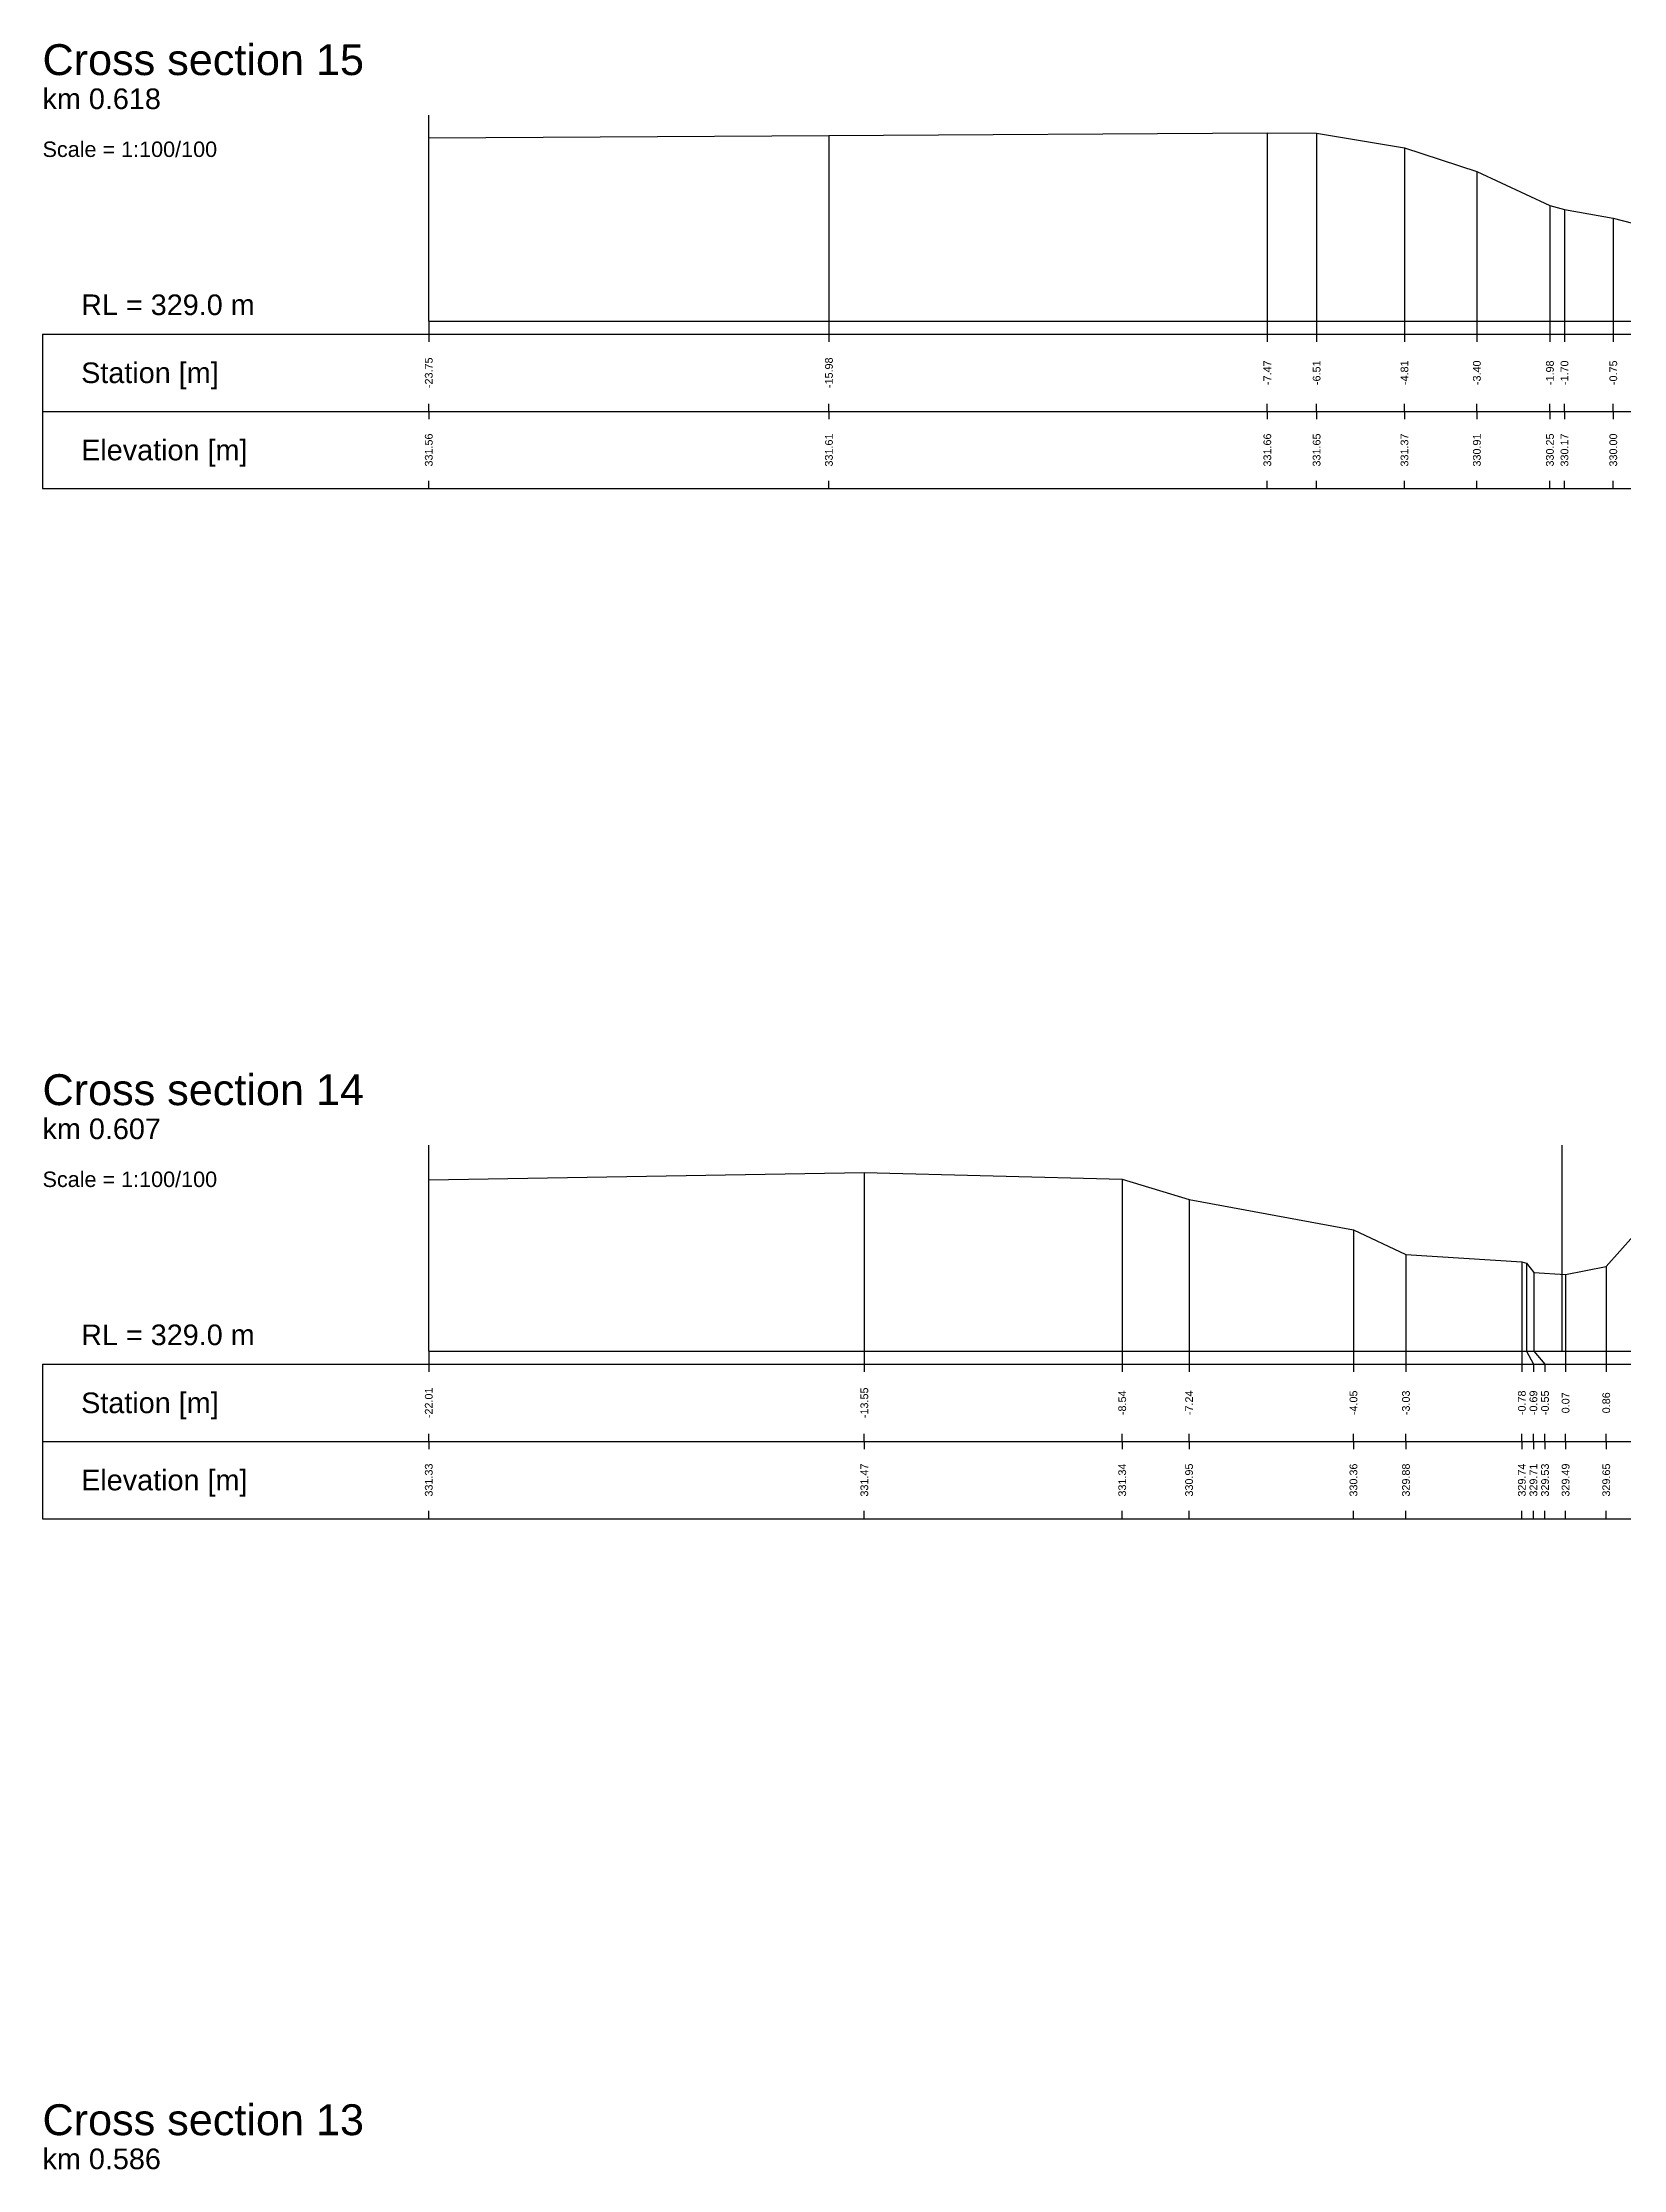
# Model space of a CAD drawing. Header units: millimetres. Extents: x -8 to 79, y -83 to 317.
# Drawn here: x -7.5 to 23.2, y 172.11 to 213.41 of the extents above; entities that cross this region are included whole.
import ezdxf
from ezdxf.enums import TextEntityAlignment as Align

# ---------------------------------------------------------------- set-up
doc = ezdxf.new("R2010")
doc.units = ezdxf.units.MM
doc.styles.get("Standard").update_dxf_attribs({"font": 'arial.ttf'})

msp = doc.modelspace()

# ---------------------------------------------------------------- linework, layer by layer
at = {"layer": 'axis', "color": 1}
msp.add_line((22.007, 188), (22.007, 192), dxfattribs=at)
at = {"layer": 'band'}
for p, q in [((0, 207.75), (0, 207.6)), ((7.771, 207.75), (7.771, 207.6)), ((16.284, 207.75), (16.284, 207.6)), ((17.241, 207.75), (17.241, 207.6)), ((18.947, 207.75), (18.947, 207.6)), ((20.353, 207.75), (20.353, 207.6)), ((21.772, 207.75), (21.772, 207.6)), ((22.054, 207.75), (22.054, 207.6)), ((23.002, 207.75), (23.002, 207.6)), ((0, 206.25), (0, 206.4)), ((0, 206.25), (0, 206.1)), ((7.771, 206.25), (7.771, 206.4)), ((7.771, 206.25), (7.771, 206.1)), ((16.284, 206.25), (16.284, 206.4)), ((16.284, 206.25), (16.284, 206.1)), ((17.241, 206.25), (17.241, 206.4)), ((17.241, 206.25), (17.241, 206.1)), ((18.947, 206.25), (18.947, 206.4)), ((18.947, 206.25), (18.947, 206.1)), ((20.353, 206.25), (20.353, 206.4)), ((20.353, 206.25), (20.353, 206.1)), ((21.772, 206.25), (21.772, 206.4)), ((21.772, 206.25), (21.772, 206.1)), ((22.054, 206.25), (22.054, 206.4)), ((22.054, 206.25), (22.054, 206.1)), ((23.002, 206.25), (23.002, 206.4)), ((23.002, 206.25), (23.002, 206.1)), ((0, 204.75), (0, 204.9)), ((7.771, 204.75), (7.771, 204.9)), ((16.284, 204.75), (16.284, 204.9)), ((17.241, 204.75), (17.241, 204.9)), ((18.947, 204.75), (18.947, 204.9)), ((20.353, 204.75), (20.353, 204.9)), ((21.772, 204.75), (21.772, 204.9)), ((22.054, 204.75), (22.054, 204.9)), ((23.002, 204.75), (23.002, 204.9)), ((0, 187.75), (0, 187.6)), ((8.458, 187.75), (8.458, 187.6)), ((13.466, 187.75), (13.466, 187.6)), ((14.764, 187.75), (14.764, 187.6)), ((17.956, 187.75), (17.956, 187.6)), ((18.976, 187.75), (18.976, 187.6)), ((21.226, 187.75), (21.226, 187.6)), ((21.451, 187.75), (21.451, 187.6)), ((21.676, 187.75), (21.676, 187.6)), ((22.076, 187.75), (22.076, 187.6)), ((22.865, 187.75), (22.865, 187.6)), ((0, 186.25), (0, 186.4)), ((8.458, 186.25), (8.458, 186.4)), ((13.466, 186.25), (13.466, 186.4)), ((14.764, 186.25), (14.764, 186.4)), ((17.956, 186.25), (17.956, 186.4)), ((18.976, 186.25), (18.976, 186.4)), ((21.226, 186.25), (21.226, 186.4)), ((21.451, 186.25), (21.451, 186.4)), ((21.676, 186.25), (21.676, 186.4)), ((22.076, 186.25), (22.076, 186.4)), ((22.865, 186.25), (22.865, 186.4)), ((0, 186.25), (0, 186.1)), ((8.458, 186.25), (8.458, 186.1)), ((13.466, 186.25), (13.466, 186.1)), ((14.764, 186.25), (14.764, 186.1)), ((17.956, 186.25), (17.956, 186.1)), ((18.976, 186.25), (18.976, 186.1)), ((21.226, 186.25), (21.226, 186.1)), ((21.451, 186.25), (21.451, 186.1)), ((21.676, 186.25), (21.676, 186.1)), ((22.076, 186.25), (22.076, 186.1)), ((22.865, 186.25), (22.865, 186.1)), ((0, 184.75), (0, 184.9)), ((8.458, 184.75), (8.458, 184.9)), ((13.466, 184.75), (13.466, 184.9)), ((14.764, 184.75), (14.764, 184.9)), ((17.956, 184.75), (17.956, 184.9)), ((18.976, 184.75), (18.976, 184.9)), ((21.226, 184.75), (21.226, 184.9)), ((21.451, 184.75), (21.451, 184.9)), ((21.676, 184.75), (21.676, 184.9)), ((22.076, 184.75), (22.076, 184.9)), ((22.865, 184.75), (22.865, 184.9))]:
    msp.add_line(p, q, dxfattribs=at)
at = {"layer": 'frame'}
for p, q in [((0, 208), (0, 212)), ((-7.5, 207.75), (54.021, 207.75)), ((-7.5, 207.75), (-7.5, 206.25)), ((0, 208), (54.021, 208)), ((-7.5, 206.25), (54.021, 206.25)), ((-7.5, 206.25), (-7.5, 204.75)), ((-7.5, 204.75), (54.021, 204.75)), ((0, 188), (0, 192)), ((0, 188), (51.54, 188)), ((-7.5, 187.75), (51.54, 187.75)), ((-7.5, 187.75), (-7.5, 186.25)), ((-7.5, 186.25), (51.54, 186.25)), ((-7.5, 186.25), (-7.5, 184.75)), ((-7.5, 184.75), (51.54, 184.75))]:
    msp.add_line(p, q, dxfattribs=at)
at = {"layer": 'marker', "color": 253}
for p, q in [((7.771, 211.61), (7.771, 208)), ((16.284, 211.66), (16.284, 208)), ((17.241, 211.65), (17.241, 208)), ((18.947, 211.37), (18.947, 208)), ((20.353, 210.91), (20.353, 208)), ((21.772, 210.25), (21.772, 208)), ((22.054, 210.17), (22.054, 208)), ((23.002, 210), (23.002, 208)), ((0, 208), (0, 207.75)), ((7.771, 208), (7.771, 207.75)), ((16.284, 208), (16.284, 207.75)), ((17.241, 208), (17.241, 207.75)), ((18.947, 208), (18.947, 207.75)), ((20.353, 208), (20.353, 207.75)), ((21.772, 208), (21.772, 207.75)), ((22.054, 208), (22.054, 207.75)), ((23.002, 208), (23.002, 207.75)), ((8.458, 191.47), (8.458, 188)), ((13.466, 191.34), (13.466, 188)), ((14.764, 190.95), (14.764, 188)), ((17.956, 190.36), (17.956, 188)), ((18.976, 189.88), (18.976, 188)), ((21.226, 189.74), (21.226, 188)), ((21.316, 189.71), (21.316, 188)), ((22.865, 189.65), (22.865, 188)), ((21.456, 189.53), (21.456, 188)), ((22.076, 189.49), (22.076, 188)), ((0, 188), (0, 187.75)), ((8.458, 188), (8.458, 187.75)), ((13.466, 188), (13.466, 187.75)), ((14.764, 188), (14.764, 187.75)), ((17.956, 188), (17.956, 187.75)), ((18.976, 188), (18.976, 187.75)), ((21.226, 188), (21.226, 187.75)), ((21.316, 188), (21.451, 187.75)), ((21.456, 188), (21.676, 187.75)), ((22.076, 188), (22.076, 187.75)), ((22.865, 188), (22.865, 187.75))]:
    msp.add_line(p, q, dxfattribs=at)
at = {"layer": 'profile'}
for points in [[(0, 211.56), (7.771, 211.61), (16.284, 211.66), (17.241, 211.65), (18.947, 211.37), (20.353, 210.91), (21.772, 210.25), (22.054, 210.17), (23.002, 210), (23.779, 209.8), (23.906, 209.74), (24.612, 210.1), (24.917, 210.07), (25.13, 210.2), (25.196, 210.3), (25.934, 210.72), (26.567, 210.82), (26.956, 210.89), (29.662, 211.11), (31.089, 211.69), (35.81, 211.7), (43.165, 211.67), (54.021, 211.69)], [(0, 191.33), (8.458, 191.47), (13.466, 191.34), (14.764, 190.95), (17.956, 190.36), (18.976, 189.88), (21.226, 189.74), (21.316, 189.71), (21.456, 189.53), (22.076, 189.49), (22.865, 189.65), (23.397, 190.24), (24.192, 190.81), (25.965, 191.34), (27.367, 191.51), (32.577, 191.56), (42.014, 191.55), (51.54, 191.51)]]:
    msp.add_lwpolyline(points, dxfattribs=at)

# ---------------------------------------------------------------- texts
for s, height, p in [('Cross section 15', 0.6, (-7.5, 212.6)), ('km 0.618', 0.4, (-7.5, 212)), ('Scale = 1:100/100', 0.3, (-7.5, 211.1)), ('RL = 329.0 m', 0.4, (-6.75, 208)), ('Cross section 14', 0.6, (-7.5, 192.6)), ('km 0.607', 0.4, (-7.5, 192)), ('Scale = 1:100/100', 0.3, (-7.5, 191.1)), ('RL = 329.0 m', 0.4, (-6.75, 188)), ('Cross section 13', 0.6, (-7.5, 172.6)), ('km 0.586', 0.4, (-7.5, 172))]:
    msp.add_text(s, height=height).set_placement(p, align=Align.BOTTOM_LEFT)
for s, p in [('Station [m]', (-6.75, 207)), ('Elevation [m]', (-6.75, 205.5)), ('Station [m]', (-6.75, 187)), ('Elevation [m]', (-6.75, 185.5))]:
    msp.add_text(s, height=0.4).set_placement(p, align=Align.MIDDLE_LEFT)
for s, p in [('-23.75', (0, 207)), ('-15.98', (7.771, 207)), ('-7.47', (16.284, 207)), ('-6.51', (17.241, 207)), ('-4.81', (18.947, 207)), ('-3.40', (20.353, 207)), ('-1.98', (21.772, 207)), ('-1.70', (22.054, 207)), ('-0.75', (23.002, 207)), ('331.56', (0, 205.5)), ('331.61', (7.771, 205.5)), ('331.66', (16.284, 205.5)), ('331.65', (17.241, 205.5)), ('331.37', (18.947, 205.5)), ('330.91', (20.353, 205.5)), ('330.25', (21.772, 205.5)), ('330.17', (22.054, 205.5)), ('330.00', (23.002, 205.5)), ('-22.01', (0, 187)), ('-13.55', (8.458, 187)), ('-8.54', (13.466, 187)), ('-7.24', (14.764, 187)), ('-4.05', (17.956, 187)), ('-3.03', (18.976, 187)), ('-0.78', (21.226, 187)), ('-0.69', (21.451, 187)), ('-0.55', (21.676, 187)), ('0.07', (22.076, 187)), ('0.86', (22.865, 187)), ('331.33', (0, 185.5)), ('331.47', (8.458, 185.5)), ('331.34', (13.466, 185.5)), ('330.95', (14.764, 185.5)), ('330.36', (17.956, 185.5)), ('329.88', (18.976, 185.5)), ('329.74', (21.226, 185.5)), ('329.71', (21.451, 185.5)), ('329.53', (21.676, 185.5)), ('329.49', (22.076, 185.5)), ('329.65', (22.865, 185.5))]:
    msp.add_text(s, height=0.15, rotation=90).set_placement(p, align=Align.MIDDLE)

doc.saveas('drawing.dxf')
